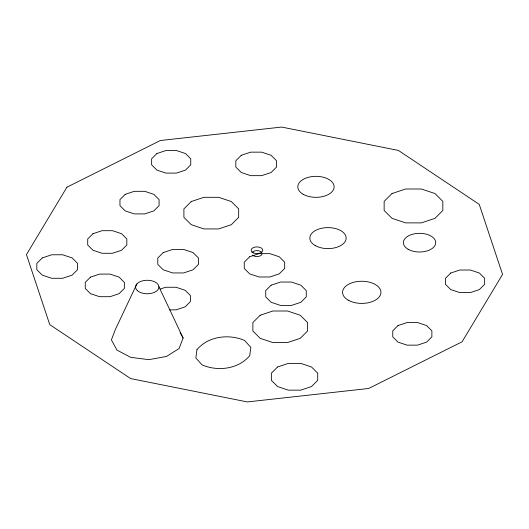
<?xml version="1.0" encoding="UTF-8"?>
<svg xmlns="http://www.w3.org/2000/svg" width="529" height="529" viewBox="0 0 529 529"><rect width="100%" height="100%" fill="white"/><g stroke="black" fill="none" stroke-linecap="round" stroke-linejoin="round"><path stroke-width="0.79" d="M158.905 286.718L183.107 338.044L179.093 348.518L166.542 356.434L148.828 359.66L130.683 357.339L116.982 350.099L111.394 339.869L115.408 329.395L136.899 283.908M160.313 289.032L165.61 287.267L176.091 287.267L185.17 290.295L190.414 295.532L190.414 301.583L185.17 306.827L176.091 309.855L169.644 309.855M180.124 332.589L183.107 338.044M262.02 254.006A5.125 2.956 0 0 1 257.993 256.479A5.125 2.956 0 0 1 252.591 255.143M252.075 252.67A5.125 2.956 0 0 1 256.777 250.627A5.125 2.956 0 0 1 261.703 252.485M196.933 349.689L195.849 358.021L202.124 364.924C217.822 371.675 238.374 369.202 249.721 355.68L250.806 347.341L244.53 340.438C228.832 333.687 208.281 336.16 196.933 349.689M66.919 187.2L26.45 254.594L49.766 324.641L130.617 378.572L247.341 401.934L368.667 388.478L462.081 341.8L502.55 274.406L479.234 204.359L398.383 150.428L281.659 127.066L160.333 140.522L66.919 187.2M42.28 257.921L36.825 263.376L36.825 269.678L42.28 275.14L51.736 278.287L62.647 278.287L72.103 275.14L77.558 269.678L77.558 263.376L72.103 257.921L62.647 254.773L51.736 254.773L42.28 257.921M156.868 153.549L151.631 158.793L151.631 164.843L156.868 170.08L165.947 173.109L176.428 173.109L185.507 170.08L190.751 164.843L190.751 158.793L185.507 153.549L176.428 150.52L165.947 150.52L156.868 153.549M125.201 194.348L119.964 199.585L119.964 205.642L125.201 210.879L134.28 213.908L144.761 213.908L153.84 210.879L159.084 205.642L159.084 199.585L153.84 194.348L144.761 191.319L134.28 191.319L125.201 194.348M92.959 233.719L87.715 238.963L87.715 245.013L92.959 250.25L102.037 253.279L112.518 253.279L121.597 250.25L126.834 245.013L126.834 238.963L121.597 233.719L112.518 230.69L102.037 230.69L92.959 233.719M90.492 277.13L85.248 282.374L85.248 288.424L90.492 293.661L99.571 296.69L110.052 296.69L119.131 293.661L124.368 288.424L124.368 282.374L119.131 277.13L110.052 274.101L99.571 274.101L90.492 277.13M191.247 201.542L183.907 208.882L183.907 217.353L191.247 224.693L203.949 228.925L218.629 228.925L231.332 224.693L238.672 217.353L238.672 208.882L231.332 201.542L218.629 197.31L203.949 197.31L191.247 201.542M241.27 155.295L235.815 160.756L235.815 167.052L241.27 172.514L250.726 175.661L261.637 175.661L271.093 172.514L276.548 167.052L276.548 160.756L271.093 155.295L261.637 152.147L250.726 152.147L241.27 155.295M163.236 252.578L157.781 258.04L157.781 264.341L163.236 269.797L172.685 272.944L183.603 272.944L193.052 269.797L198.514 264.341L198.514 258.04L193.052 252.578L183.603 249.43L172.685 249.43L163.236 252.578M249.662 256.77L244.246 262.186L244.246 268.441L249.662 273.857L259.038 276.984L269.869 276.984L279.252 273.857L284.668 268.441L284.668 262.186L279.252 256.77L269.869 253.642L259.038 253.642L249.662 256.77M271.159 285.171L265.73 290.6L265.73 296.875L271.159 302.304L280.562 305.438L291.426 305.438L300.829 302.304L306.258 296.875L306.258 290.6L300.829 285.171L291.426 282.036L280.562 282.036L271.159 285.171M260.195 315.224L252.875 322.551L252.875 331.009L260.195 338.335L272.885 342.561L287.531 342.561L300.221 338.335L307.547 331.009L307.547 322.551L300.221 315.224L287.531 310.999L272.885 310.999L260.195 315.224M392.009 193.541L384.147 201.404L384.147 210.482L392.009 218.345L405.631 222.881L421.355 222.881L434.97 218.345L442.833 210.482L442.833 201.404L434.97 193.541L421.355 189.005L405.631 189.005L392.009 193.541M277.58 366.974L271.37 373.183L271.37 380.351L277.58 386.56L288.331 390.144L300.75 390.144L311.502 386.56L317.711 380.351L317.711 373.183L311.502 366.974L300.75 363.39L288.331 363.39L277.58 366.974M397.993 325.58L392.756 330.817L392.756 336.867L397.993 342.111L407.072 345.139L417.553 345.139L426.632 342.111L431.876 336.867L431.876 330.817L426.632 325.58L417.553 322.551L407.072 322.551L397.993 325.58M450.748 273.043L445.504 278.28L445.504 284.337L450.748 289.575L459.827 292.603L470.307 292.603L479.386 289.575L484.624 284.337L484.624 278.28L479.386 273.043L470.307 270.015L459.827 270.015L450.748 273.043M348.194 300.168A19.189 11.076 0 0 0 380.291 295.202A19.189 11.076 0 0 0 356.791 281.633A19.189 11.076 0 0 0 348.194 300.168M315.139 245.522A18.171 10.494 0 0 0 345.543 240.821A18.171 10.494 0 0 0 323.285 227.973A18.171 10.494 0 0 0 315.139 245.522M137.408 290.639A11.664 6.738 0 0 0 157.602 290.123A11.664 6.738 0 0 0 146.738 280.284A11.664 6.738 0 0 0 137.408 290.639M408.117 249.271A16.174 9.337 0 0 0 435.175 245.086A16.174 9.337 0 0 0 415.364 233.646A16.174 9.337 0 0 0 408.117 249.271M303.124 194.249A18.171 10.494 0 0 0 333.528 189.541A18.171 10.494 0 0 0 311.27 176.693A18.171 10.494 0 0 0 303.124 194.249M253.351 252.888A5.819 3.359 0 0 0 262.708 250.72A5.819 3.359 0 0 0 254.78 247.122A5.819 3.359 0 0 0 253.351 252.888"/></g></svg>
